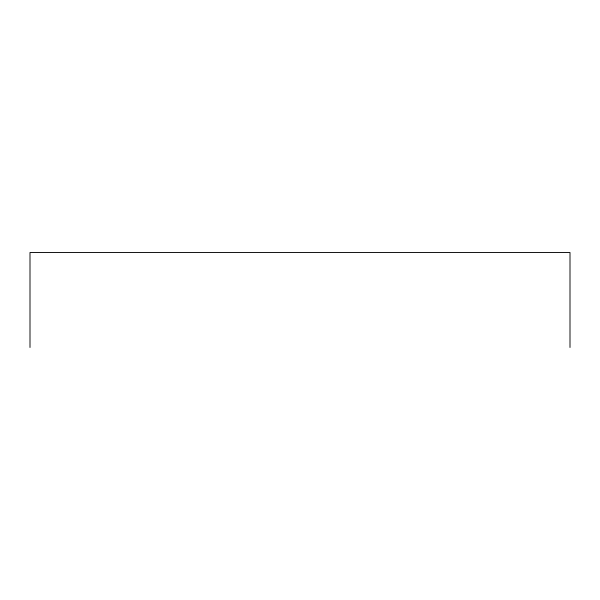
<?xml version="1.0" encoding="UTF-8"?>
<svg xmlns="http://www.w3.org/2000/svg" width="600" height="600" viewBox="0 0 600 600"><rect width="100%" height="100%" fill="white"/><g stroke="black" fill="none" stroke-linecap="round" stroke-linejoin="round"><path stroke-width="0.9" d="M570 347.483L570 252.517L30 252.517L30 347.483"/></g></svg>
